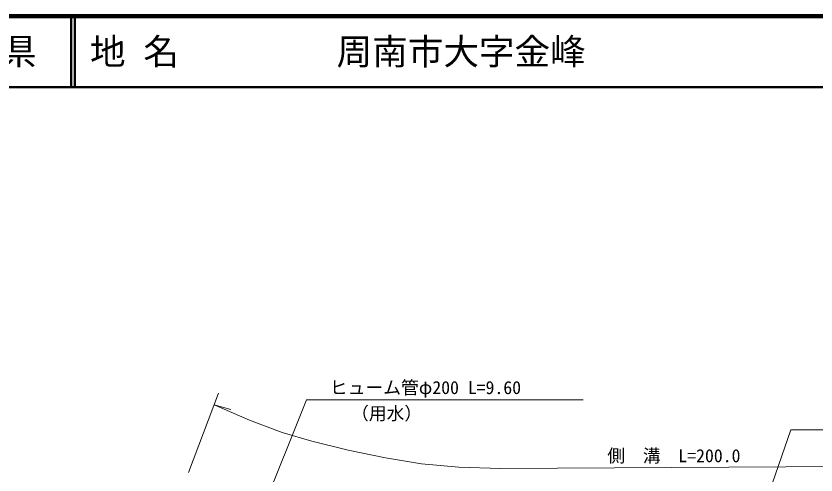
# Model space of a CAD drawing. Units: millimetres, scale not verified. Extents: x 40000 to 680000, y 20000 to 380000.
# Drawn here: x 359982 to 472390, y 315523 to 380000 of the extents above; entities that cross this region are included whole.
import ezdxf
from ezdxf.enums import TextEntityAlignment as Align

# ---------------------------------------------------------------- set-up
doc = ezdxf.new("R2010")
doc.units = ezdxf.units.MM
doc.header["$LTSCALE"] = 1000
for name, color, linetype, lineweight in [('M-STR-HTXT', 7, 'Continuous', 13), ('M-TTL', 2, 'Continuous', 140), ('M-TTL-LINE', 7, 'Continuous', 50)]:
    doc.layers.add(name, color=color, linetype=linetype, lineweight=lineweight)
doc.layers.add('M-TTL-TXT', color=7, linetype='Continuous')
doc.styles.add('ＭＳ ゴシック', font='')
doc.styles.get('ＭＳ ゴシック').set_extended_font_data('MS Gothic')

msp = doc.modelspace()

# ---------------------------------------------------------------- linework, layer by layer
at = {"layer": 'M-STR-HTXT'}
for p, q in [((384214, 315851), (388436, 327009)), ((387822, 325386), (390189, 324736))]:
    msp.add_line(p, q, dxfattribs=at)
for points in [[(388264, 294758), (400799, 326078), (439690, 326078)], [(387822, 325386), (392804, 323234), (397392, 321486), (401548, 320295), (406669, 318989), (411885, 317921), (416974, 317107), (422215, 316624), (428053, 316421), (572411, 317275)], [(457563, 289233), (468875, 321869), (514758, 321869)]]:
    msp.add_lwpolyline(points, dxfattribs=at)
at = {"layer": 'M-TTL'}
msp.add_line((680000, 380000), (40000, 380000), dxfattribs=at)
at = {"layer": 'M-TTL-LINE'}
for p, q in [((367750, 380000), (367750, 370000)), ((368250, 380000), (368250, 370000)), ((40000, 370000), (680000, 370000))]:
    msp.add_line(p, q, dxfattribs=at)

# ---------------------------------------------------------------- texts
at = {"layer": 'M-STR-HTXT', "style": 'ＭＳ ゴシック'}
msp.add_text('ヒューム管φ200 L=9.60', height=1833, dxfattribs=at).set_placement((404082, 326339), align=Align.BOTTOM_LEFT)
for s, p in [('（用水）', (412057, 322712)), ('側  溝  L=200.0', (452418, 316768))]:
    msp.add_text(s, height=1833, dxfattribs=at).set_placement(p, align=Align.BOTTOM_CENTER)
at = {"layer": 'M-TTL-TXT', "style": 'ＭＳ ゴシック'}
msp.add_text('山\u3000口\u3000県', height=3666, dxfattribs=at).set_placement((350375, 375000), align=Align.MIDDLE_CENTER)
for s, p in [('地 名', (370380, 375000)), ('周南市大字金峰', (405024, 375000))]:
    msp.add_text(s, height=3666, dxfattribs=at).set_placement(p, align=Align.MIDDLE_LEFT)

doc.saveas('drawing.dxf')
